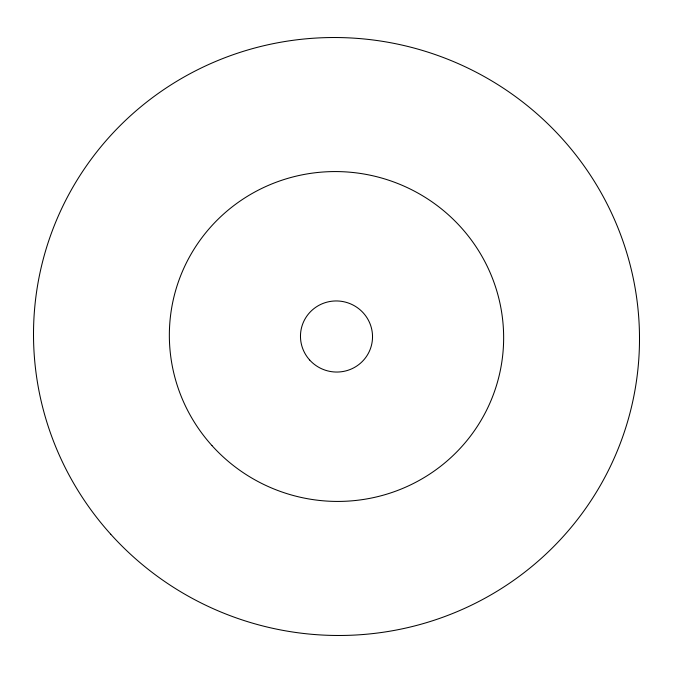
<?xml version="1.0" encoding="UTF-8"?>
<svg xmlns="http://www.w3.org/2000/svg" width="673" height="673" viewBox="0 0 673 673"><rect width="100%" height="100%" fill="white"/><g stroke="black" fill="none" stroke-linecap="round" stroke-linejoin="round"><path stroke-width="1.01" d="M309.664 360.013A36.056 35.509 14.6 0 0 370.73 347.832A36.056 35.509 14.6 0 0 329.105 301.655A36.056 35.509 14.6 0 0 309.664 360.013M211.97 445.593A167.308 164.767 14.6 0 0 495.32 389.07A167.308 164.767 14.6 0 0 302.202 174.829A167.308 164.767 14.6 0 0 211.97 445.593M110.759 534.261A303.287 298.686 14.6 0 0 624.409 431.805A303.287 298.686 14.6 0 0 274.332 43.434A303.287 298.686 14.6 0 0 110.759 534.261"/></g></svg>
